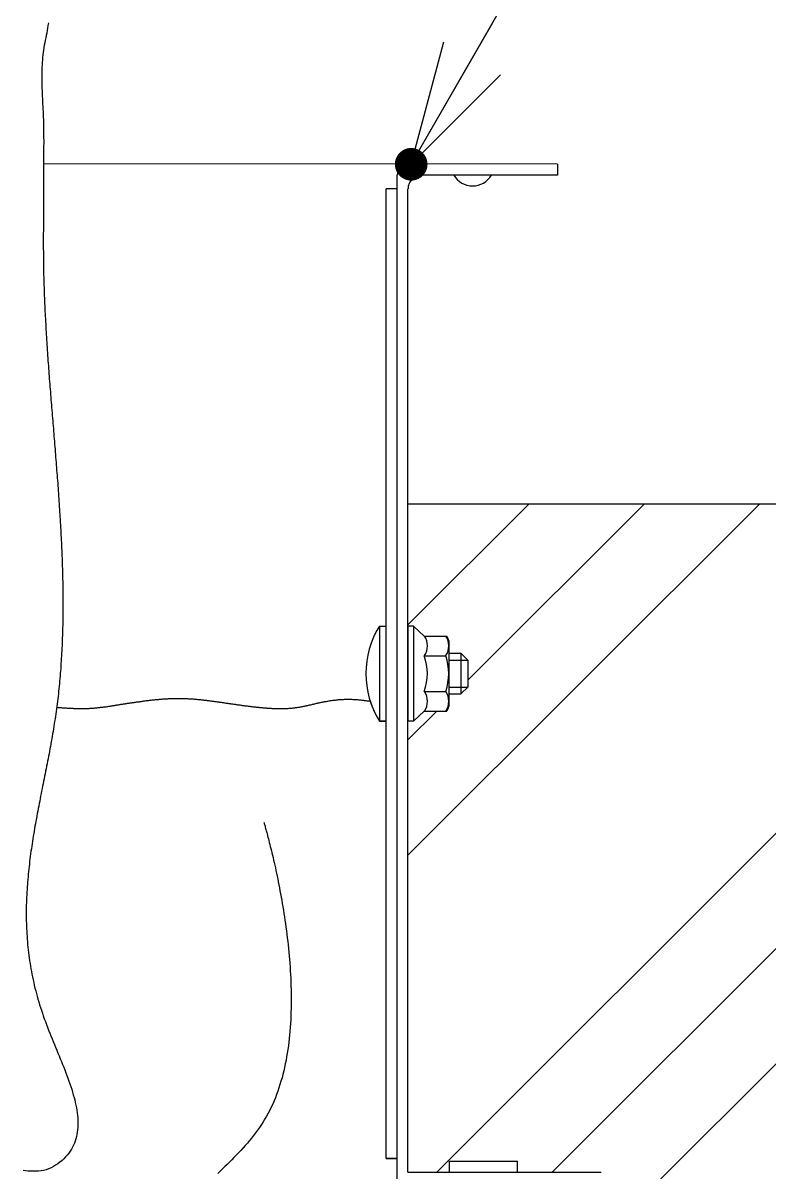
# Model space of a CAD drawing. Extents: x 443 to 1217, y -1921 to -677.
# Drawn here: x 485.5 to 497.38, y -891.14 to -872.83 of the extents above; entities that cross this region are included whole.
import ezdxf

# ---------------------------------------------------------------- set-up
doc = ezdxf.new("R2010")
doc.units = 0
doc.header["$MEASUREMENT"] = 0
doc.layers.get('0').update_dxf_attribs({"linetype": 'CONTINUOUS'})
for name, color, linetype in [('1', 7, 'CONTINUOUS'), ('2', 2, 'CONTINUOUS'), ('3', 8, 'CONTINUOUS'), ('6', 7, 'CONTINUOUS')]:
    doc.layers.add(name, color=color, linetype=linetype)

msp = doc.modelspace()

# ---------------------------------------------------------------- linework, layer by layer
at = {"color": 7, "linetype": 'Continuous'}
msp.add_line((491.683, -875.08), (499.533, -861.432), dxfattribs=at)
at = {"color": 0}
for q in [(492.978, -872.829), (492.202, -873.131), (493.107, -873.652)]:
    msp.add_line((491.683, -875.08), q, dxfattribs=at)
at = {"color": 0, "const_width": 0.26}
msp.add_lwpolyline([(491.553, -875.08, 1), (491.813, -875.08, 1), (491.553, -875.08)], format="xyb", dxfattribs=at)
at = {"layer": '1', "color": 7}
for p, q in [((487.187, -883.672), (487.174, -883.674)), ((487.2, -883.67), (487.187, -883.672)), ((487.213, -883.668), (487.2, -883.67)), ((487.227, -883.665), (487.213, -883.668)), ((487.24, -883.663), (487.227, -883.665)), ((487.253, -883.662), (487.24, -883.663)), ((487.266, -883.66), (487.253, -883.662)), ((487.279, -883.658), (487.266, -883.66)), ((487.292, -883.656), (487.279, -883.658)), ((487.305, -883.654), (487.292, -883.656)), ((487.318, -883.652), (487.305, -883.654)), ((487.331, -883.65), (487.318, -883.652)), ((487.344, -883.649), (487.331, -883.65)), ((487.357, -883.647), (487.344, -883.649)), ((487.37, -883.645), (487.357, -883.647)), ((487.383, -883.644), (487.37, -883.645)), ((487.396, -883.641), (487.383, -883.644)), ((487.409, -883.639), (487.396, -883.641)), ((487.422, -883.638), (487.409, -883.639)), ((487.435, -883.636), (487.422, -883.638)), ((487.448, -883.635), (487.435, -883.636)), ((487.461, -883.633), (487.448, -883.635)), ((487.474, -883.632), (487.461, -883.633)), ((487.487, -883.629), (487.474, -883.632)), ((487.5, -883.628), (487.487, -883.629)), ((487.513, -883.627), (487.5, -883.628)), ((487.527, -883.625), (487.513, -883.627)), ((487.54, -883.624), (487.527, -883.625)), ((487.553, -883.622), (487.54, -883.624)), ((487.566, -883.621), (487.553, -883.622)), ((487.579, -883.62), (487.566, -883.621)), ((487.592, -883.618), (487.579, -883.62)), ((487.605, -883.616), (487.592, -883.618)), ((487.618, -883.615), (487.605, -883.616)), ((487.631, -883.614), (487.618, -883.615)), ((487.644, -883.613), (487.631, -883.614)), ((487.657, -883.612), (487.644, -883.613)), ((487.67, -883.611), (487.657, -883.612)), ((487.683, -883.61), (487.67, -883.611)), ((487.696, -883.609), (487.683, -883.61)), ((487.709, -883.608), (487.696, -883.609)), ((487.722, -883.606), (487.709, -883.608)), ((487.735, -883.605), (487.722, -883.606)), ((487.749, -883.605), (487.735, -883.605)), ((487.762, -883.604), (487.749, -883.605)), ((487.775, -883.603), (487.762, -883.604)), ((487.788, -883.602), (487.775, -883.603)), ((487.801, -883.602), (487.788, -883.602)), ((487.814, -883.601), (487.801, -883.602)), ((487.827, -883.601), (487.814, -883.601)), ((487.84, -883.6), (487.827, -883.601)), ((487.853, -883.6), (487.84, -883.6)), ((487.866, -883.599), (487.853, -883.6)), ((487.879, -883.599), (487.866, -883.599)), ((487.892, -883.598), (487.879, -883.599)), ((487.905, -883.598), (487.892, -883.598)), ((487.918, -883.598), (487.905, -883.598)), ((487.931, -883.598), (487.918, -883.598)), ((487.944, -883.598), (487.931, -883.598)), ((487.958, -883.598), (487.944, -883.598)), ((487.971, -883.598), (487.958, -883.598)), ((487.984, -883.598), (487.971, -883.598)), ((487.997, -883.598), (487.984, -883.598)), ((488.01, -883.598), (487.997, -883.598)), ((488.023, -883.598), (488.01, -883.598)), ((488.036, -883.598), (488.023, -883.598)), ((488.049, -883.598), (488.036, -883.598)), ((488.062, -883.599), (488.049, -883.598)), ((488.075, -883.599), (488.062, -883.599)), ((488.088, -883.6), (488.075, -883.599)), ((488.101, -883.6), (488.088, -883.6)), ((488.114, -883.601), (488.101, -883.6)), ((488.127, -883.601), (488.114, -883.601)), ((488.141, -883.602), (488.127, -883.601)), ((488.154, -883.602), (488.141, -883.602)), ((488.167, -883.603), (488.154, -883.602)), ((488.18, -883.604), (488.167, -883.603)), ((488.193, -883.605), (488.18, -883.604)), ((488.206, -883.606), (488.193, -883.605)), ((488.219, -883.606), (488.206, -883.606)), ((488.232, -883.608), (488.219, -883.606)), ((488.245, -883.609), (488.232, -883.608)), ((488.258, -883.61), (488.245, -883.609)), ((488.271, -883.611), (488.258, -883.61)), ((488.284, -883.613), (488.271, -883.611)), ((488.297, -883.614), (488.284, -883.613)), ((488.31, -883.615), (488.297, -883.614)), ((488.323, -883.616), (488.31, -883.615)), ((488.336, -883.617), (488.323, -883.616)), ((488.35, -883.618), (488.336, -883.617)), ((488.363, -883.621), (488.35, -883.618)), ((488.376, -883.622), (488.363, -883.621)), ((488.389, -883.623), (488.376, -883.622)), ((488.402, -883.625), (488.389, -883.623)), ((488.415, -883.626), (488.402, -883.625)), ((488.428, -883.627), (488.415, -883.626)), ((488.441, -883.629), (488.428, -883.627)), ((488.454, -883.63), (488.441, -883.629)), ((488.467, -883.633), (488.454, -883.63)), ((488.48, -883.634), (488.467, -883.633)), ((488.493, -883.636), (488.48, -883.634)), ((488.506, -883.637), (488.493, -883.636)), ((488.519, -883.639), (488.506, -883.637)), ((488.532, -883.641), (488.519, -883.639)), ((488.545, -883.642), (488.532, -883.641)), ((488.558, -883.645), (488.545, -883.642)), ((488.571, -883.646), (488.558, -883.645)), ((488.584, -883.648), (488.571, -883.646)), ((488.598, -883.65), (488.584, -883.648)), ((488.61, -883.651), (488.598, -883.65)), ((488.624, -883.653), (488.61, -883.651)), ((488.637, -883.656), (488.624, -883.653)), ((488.65, -883.657), (488.637, -883.656)), ((488.663, -883.659), (488.65, -883.657)), ((488.676, -883.661), (488.663, -883.659)), ((488.689, -883.663), (488.676, -883.661)), ((488.702, -883.664), (488.689, -883.663)), ((488.715, -883.666), (488.702, -883.664)), ((488.728, -883.669), (488.715, -883.666)), ((488.741, -883.671), (488.728, -883.669)), ((488.754, -883.672), (488.741, -883.671)), ((488.767, -883.674), (488.754, -883.672)), ((490.184, -883.673), (490.172, -883.675)), ((490.197, -883.67), (490.184, -883.673)), ((490.21, -883.668), (490.197, -883.67)), ((490.223, -883.664), (490.21, -883.668)), ((490.236, -883.661), (490.223, -883.664)), ((490.249, -883.659), (490.236, -883.661)), ((490.262, -883.656), (490.249, -883.659)), ((490.275, -883.653), (490.262, -883.656)), ((490.287, -883.651), (490.275, -883.653)), ((490.3, -883.648), (490.287, -883.651)), ((490.313, -883.646), (490.3, -883.648)), ((490.326, -883.644), (490.313, -883.646)), ((490.339, -883.641), (490.326, -883.644)), ((490.352, -883.639), (490.339, -883.641)), ((490.365, -883.637), (490.352, -883.639)), ((490.378, -883.635), (490.365, -883.637)), ((490.391, -883.633), (490.378, -883.635)), ((490.404, -883.63), (490.391, -883.633)), ((490.417, -883.629), (490.404, -883.63)), ((490.43, -883.627), (490.417, -883.629)), ((490.444, -883.625), (490.43, -883.627)), ((490.457, -883.624), (490.444, -883.625)), ((490.47, -883.623), (490.457, -883.624)), ((490.483, -883.621), (490.47, -883.623)), ((490.496, -883.62), (490.483, -883.621)), ((490.509, -883.618), (490.496, -883.62)), ((490.522, -883.617), (490.509, -883.618)), ((490.535, -883.616), (490.522, -883.617)), ((490.548, -883.615), (490.535, -883.616)), ((490.561, -883.614), (490.548, -883.615)), ((490.574, -883.613), (490.561, -883.614)), ((490.588, -883.612), (490.574, -883.613)), ((490.601, -883.612), (490.588, -883.612)), ((490.614, -883.611), (490.601, -883.612)), ((490.627, -883.611), (490.614, -883.611)), ((490.64, -883.61), (490.627, -883.611)), ((490.653, -883.61), (490.64, -883.61)), ((490.666, -883.61), (490.653, -883.61)), ((490.679, -883.61), (490.666, -883.61)), ((490.692, -883.61), (490.679, -883.61)), ((490.706, -883.61), (490.692, -883.61)), ((490.719, -883.61), (490.706, -883.61)), ((490.732, -883.611), (490.719, -883.61)), ((490.745, -883.611), (490.732, -883.611)), ((490.758, -883.612), (490.745, -883.611)), ((490.771, -883.612), (490.758, -883.612)), ((490.784, -883.613), (490.771, -883.612)), ((490.797, -883.614), (490.784, -883.613)), ((490.81, -883.615), (490.797, -883.614)), ((490.823, -883.616), (490.81, -883.615)), ((490.836, -883.617), (490.823, -883.616)), ((490.849, -883.618), (490.836, -883.617)), ((490.862, -883.62), (490.849, -883.618)), ((490.875, -883.621), (490.862, -883.62)), ((490.889, -883.622), (490.875, -883.621)), ((490.902, -883.624), (490.889, -883.622)), ((490.915, -883.625), (490.902, -883.624)), ((490.928, -883.627), (490.915, -883.625)), ((490.941, -883.628), (490.928, -883.627)), ((490.954, -883.629), (490.941, -883.628)), ((490.967, -883.632), (490.954, -883.629)), ((490.98, -883.634), (490.967, -883.632)), ((490.993, -883.635), (490.98, -883.634)), ((491.006, -883.637), (490.993, -883.635)), ((491.019, -883.638), (491.006, -883.637)), ((491.032, -883.64), (491.019, -883.638)), ((486.051, -883.739), (486.038, -883.738)), ((486.064, -883.741), (486.051, -883.739)), ((486.077, -883.742), (486.064, -883.741)), ((486.09, -883.742), (486.077, -883.742)), ((486.104, -883.743), (486.09, -883.742)), ((486.117, -883.744), (486.104, -883.743)), ((486.13, -883.745), (486.117, -883.744)), ((486.143, -883.746), (486.13, -883.745)), ((486.156, -883.747), (486.143, -883.746)), ((486.169, -883.747), (486.156, -883.747)), ((486.182, -883.748), (486.169, -883.747)), ((486.196, -883.749), (486.182, -883.748)), ((486.209, -883.75), (486.196, -883.749)), ((486.222, -883.75), (486.209, -883.75)), ((486.235, -883.751), (486.222, -883.75)), ((486.248, -883.753), (486.235, -883.751)), ((486.261, -883.753), (486.248, -883.753)), ((486.274, -883.754), (486.261, -883.753)), ((486.287, -883.755), (486.274, -883.754)), ((486.301, -883.755), (486.287, -883.755)), ((486.314, -883.756), (486.301, -883.755)), ((486.327, -883.756), (486.314, -883.756)), ((486.34, -883.756), (486.327, -883.756)), ((486.353, -883.757), (486.34, -883.756)), ((486.366, -883.757), (486.353, -883.757)), ((486.379, -883.757), (486.366, -883.757)), ((486.392, -883.758), (486.379, -883.757)), ((486.405, -883.758), (486.392, -883.758)), ((486.419, -883.758), (486.405, -883.758)), ((486.432, -883.758), (486.419, -883.758)), ((486.445, -883.758), (486.432, -883.758)), ((486.458, -883.758), (486.445, -883.758)), ((486.471, -883.758), (486.458, -883.758)), ((486.484, -883.758), (486.471, -883.758)), ((486.497, -883.757), (486.484, -883.758)), ((486.51, -883.757), (486.497, -883.757)), ((486.523, -883.757), (486.51, -883.757)), ((486.536, -883.756), (486.523, -883.757)), ((486.549, -883.756), (486.536, -883.756)), ((486.562, -883.755), (486.549, -883.756)), ((486.575, -883.755), (486.562, -883.755)), ((486.589, -883.754), (486.575, -883.755)), ((486.601, -883.753), (486.589, -883.754)), ((486.615, -883.751), (486.601, -883.753)), ((486.628, -883.75), (486.615, -883.751)), ((486.641, -883.749), (486.628, -883.75)), ((486.654, -883.748), (486.641, -883.749)), ((486.667, -883.747), (486.654, -883.748)), ((486.68, -883.746), (486.667, -883.747)), ((486.693, -883.744), (486.68, -883.746)), ((486.706, -883.743), (486.693, -883.744)), ((486.719, -883.742), (486.706, -883.743)), ((486.732, -883.739), (486.719, -883.742)), ((486.745, -883.738), (486.732, -883.739)), ((486.758, -883.737), (486.745, -883.738)), ((486.771, -883.735), (486.758, -883.737)), ((486.784, -883.733), (486.771, -883.735)), ((486.797, -883.732), (486.784, -883.733)), ((486.81, -883.73), (486.797, -883.732)), ((486.823, -883.729), (486.81, -883.73)), ((486.836, -883.726), (486.823, -883.729)), ((486.849, -883.724), (486.836, -883.726)), ((486.862, -883.722), (486.849, -883.724)), ((486.875, -883.721), (486.862, -883.722)), ((486.888, -883.719), (486.875, -883.721)), ((486.901, -883.717), (486.888, -883.719)), ((486.914, -883.714), (486.901, -883.717)), ((486.927, -883.712), (486.914, -883.714)), ((486.94, -883.71), (486.927, -883.712)), ((486.953, -883.709), (486.94, -883.71)), ((486.966, -883.707), (486.953, -883.709)), ((486.979, -883.705), (486.966, -883.707)), ((486.992, -883.702), (486.979, -883.705)), ((487.005, -883.7), (486.992, -883.702)), ((487.018, -883.698), (487.005, -883.7)), ((487.031, -883.696), (487.018, -883.698)), ((487.044, -883.694), (487.031, -883.696)), ((487.057, -883.691), (487.044, -883.694)), ((487.07, -883.69), (487.057, -883.691)), ((487.083, -883.688), (487.07, -883.69)), ((487.096, -883.686), (487.083, -883.688)), ((487.109, -883.684), (487.096, -883.686)), ((487.122, -883.682), (487.109, -883.684)), ((487.135, -883.68), (487.122, -883.682)), ((487.148, -883.677), (487.135, -883.68)), ((487.161, -883.675), (487.148, -883.677)), ((487.174, -883.674), (487.161, -883.675)), ((488.78, -883.676), (488.767, -883.674)), ((488.793, -883.678), (488.78, -883.676)), ((488.806, -883.68), (488.793, -883.678)), ((488.819, -883.682), (488.806, -883.68)), ((488.832, -883.684), (488.819, -883.682)), ((488.845, -883.686), (488.832, -883.684)), ((488.858, -883.687), (488.845, -883.686)), ((488.871, -883.689), (488.858, -883.687)), ((488.884, -883.691), (488.871, -883.689)), ((488.897, -883.693), (488.884, -883.691)), ((488.91, -883.695), (488.897, -883.693)), ((488.923, -883.697), (488.91, -883.695)), ((488.936, -883.698), (488.923, -883.697)), ((488.949, -883.7), (488.936, -883.698)), ((488.962, -883.702), (488.949, -883.7)), ((488.974, -883.703), (488.962, -883.702)), ((488.987, -883.706), (488.974, -883.703)), ((489.001, -883.708), (488.987, -883.706)), ((489.013, -883.709), (489.001, -883.708)), ((489.026, -883.711), (489.013, -883.709)), ((489.039, -883.713), (489.026, -883.711)), ((489.052, -883.714), (489.039, -883.713)), ((489.065, -883.717), (489.052, -883.714)), ((489.078, -883.718), (489.065, -883.717)), ((489.091, -883.72), (489.078, -883.718)), ((489.104, -883.721), (489.091, -883.72)), ((489.117, -883.723), (489.104, -883.721)), ((489.13, -883.724), (489.117, -883.723)), ((489.144, -883.726), (489.13, -883.724)), ((489.156, -883.727), (489.144, -883.726)), ((489.17, -883.729), (489.156, -883.727)), ((489.183, -883.731), (489.17, -883.729)), ((489.196, -883.732), (489.183, -883.731)), ((489.209, -883.733), (489.196, -883.732)), ((489.222, -883.735), (489.209, -883.733)), ((489.235, -883.736), (489.222, -883.735)), ((489.248, -883.737), (489.235, -883.736)), ((489.261, -883.738), (489.248, -883.737)), ((489.274, -883.741), (489.261, -883.738)), ((489.287, -883.742), (489.274, -883.741)), ((489.3, -883.743), (489.287, -883.742)), ((489.313, -883.744), (489.3, -883.743)), ((489.326, -883.745), (489.313, -883.744)), ((489.339, -883.746), (489.326, -883.745)), ((489.352, -883.747), (489.339, -883.746)), ((489.366, -883.748), (489.352, -883.747)), ((489.379, -883.749), (489.366, -883.748)), ((489.392, -883.75), (489.379, -883.749)), ((489.405, -883.751), (489.392, -883.75)), ((489.418, -883.753), (489.405, -883.751)), ((489.431, -883.753), (489.418, -883.753)), ((489.445, -883.754), (489.431, -883.753)), ((489.458, -883.755), (489.445, -883.754)), ((489.471, -883.756), (489.458, -883.755)), ((489.484, -883.756), (489.471, -883.756)), ((489.497, -883.757), (489.484, -883.756)), ((489.51, -883.757), (489.497, -883.757)), ((489.524, -883.758), (489.51, -883.757)), ((489.537, -883.758), (489.524, -883.758)), ((489.55, -883.758), (489.537, -883.758)), ((489.563, -883.758), (489.55, -883.758)), ((489.576, -883.759), (489.563, -883.758)), ((489.589, -883.759), (489.576, -883.759)), ((489.603, -883.759), (489.589, -883.759)), ((489.616, -883.759), (489.603, -883.759)), ((489.629, -883.759), (489.616, -883.759)), ((489.642, -883.758), (489.629, -883.759)), ((489.655, -883.758), (489.642, -883.758)), ((489.668, -883.758), (489.655, -883.758)), ((489.681, -883.757), (489.668, -883.758)), ((489.694, -883.757), (489.681, -883.757)), ((489.707, -883.756), (489.694, -883.757)), ((489.721, -883.756), (489.707, -883.756)), ((489.734, -883.755), (489.721, -883.756)), ((489.747, -883.754), (489.734, -883.755)), ((489.76, -883.753), (489.747, -883.754)), ((489.773, -883.751), (489.76, -883.753)), ((489.786, -883.75), (489.773, -883.751)), ((489.799, -883.749), (489.786, -883.75)), ((489.812, -883.747), (489.799, -883.749)), ((489.825, -883.746), (489.812, -883.747)), ((489.838, -883.744), (489.825, -883.746)), ((489.851, -883.743), (489.838, -883.744)), ((489.864, -883.741), (489.851, -883.743)), ((489.877, -883.738), (489.864, -883.741)), ((489.889, -883.736), (489.877, -883.738)), ((489.902, -883.734), (489.889, -883.736)), ((489.915, -883.732), (489.902, -883.734)), ((489.928, -883.73), (489.915, -883.732)), ((489.941, -883.727), (489.928, -883.73)), ((489.954, -883.724), (489.941, -883.727)), ((489.967, -883.722), (489.954, -883.724)), ((489.979, -883.72), (489.967, -883.722)), ((489.992, -883.717), (489.979, -883.72)), ((490.005, -883.714), (489.992, -883.717)), ((490.018, -883.711), (490.005, -883.714)), ((490.031, -883.708), (490.018, -883.711)), ((490.043, -883.706), (490.031, -883.708)), ((490.056, -883.702), (490.043, -883.706)), ((490.069, -883.699), (490.056, -883.702)), ((490.082, -883.697), (490.069, -883.699)), ((490.095, -883.694), (490.082, -883.697)), ((490.107, -883.69), (490.095, -883.694)), ((490.12, -883.687), (490.107, -883.69)), ((490.133, -883.685), (490.12, -883.687)), ((490.146, -883.682), (490.133, -883.685)), ((490.159, -883.678), (490.146, -883.682)), ((490.172, -883.675), (490.159, -883.678))]:
    msp.add_line(p, q, dxfattribs=at)
at = {"layer": '1', "color": 3}
for p, q in [((491.031, -883.637), (491.031, -883.637)), ((491.031, -883.637), (491.031, -883.638)), ((491.031, -883.638), (491.031, -883.638)), ((491.031, -883.638), (491.031, -883.638)), ((491.031, -883.638), (491.032, -883.639)), ((491.032, -883.639), (491.032, -883.639)), ((491.032, -883.639), (491.032, -883.64)), ((491.032, -883.64), (491.032, -883.64)), ((491.032, -883.64), (491.032, -883.641)), ((491.032, -883.641), (491.033, -883.642)), ((491.033, -883.642), (491.033, -883.642)), ((491.033, -883.642), (491.033, -883.644)), ((491.033, -883.644), (491.033, -883.645)), ((491.033, -883.645), (491.034, -883.646)), ((491.034, -883.646), (491.034, -883.647)), ((491.034, -883.647), (491.035, -883.648)), ((491.035, -883.648), (491.035, -883.649)), ((491.035, -883.649), (491.035, -883.65)), ((491.035, -883.65), (491.036, -883.651)), ((491.036, -883.651), (491.036, -883.652)), ((491.036, -883.652), (491.037, -883.653)), ((491.037, -883.653), (491.037, -883.654)), ((491.037, -883.654), (491.037, -883.657)), ((491.037, -883.657), (491.038, -883.658)), ((491.038, -883.658), (491.038, -883.659)), ((491.038, -883.659), (491.039, -883.66)), ((491.039, -883.66), (491.039, -883.662)), ((491.039, -883.662), (491.04, -883.663)), ((491.04, -883.663), (491.04, -883.664)), ((491.04, -883.664), (491.041, -883.665)), ((491.041, -883.665), (491.041, -883.668)), ((491.041, -883.668), (491.042, -883.669)), ((491.042, -883.669), (491.042, -883.671)), ((491.042, -883.671), (491.043, -883.672)), ((491.043, -883.672), (491.043, -883.673)), ((491.043, -883.673), (491.044, -883.675)), ((491.044, -883.675), (491.044, -883.676)), ((491.044, -883.676), (491.045, -883.677)), ((491.045, -883.677), (491.045, -883.68)), ((491.045, -883.68), (491.046, -883.681)), ((491.046, -883.681), (491.046, -883.683)), ((491.046, -883.683), (491.047, -883.684)), ((491.047, -883.684), (491.048, -883.685)), ((491.048, -883.685), (491.048, -883.687)), ((491.048, -883.687), (491.049, -883.688)), ((491.049, -883.688), (491.049, -883.689)), ((491.049, -883.689), (491.05, -883.691)), ((491.05, -883.691), (491.05, -883.693)), ((491.05, -883.693), (491.051, -883.694)), ((491.051, -883.694), (491.051, -883.696)), ((491.051, -883.696), (491.052, -883.697)), ((491.052, -883.697), (491.052, -883.698)), ((491.052, -883.698), (491.053, -883.699)), ((491.053, -883.699), (491.053, -883.701)), ((491.053, -883.701), (491.054, -883.702)), ((491.054, -883.702), (491.054, -883.703)), ((491.054, -883.703), (491.055, -883.705)), ((491.055, -883.705), (491.055, -883.706)), ((491.055, -883.706), (491.056, -883.708)), ((491.056, -883.708), (491.056, -883.709)), ((491.056, -883.709), (491.056, -883.71)), ((491.056, -883.71), (491.057, -883.711)), ((491.057, -883.711), (491.057, -883.712)), ((491.057, -883.712), (491.058, -883.713)), ((491.058, -883.713), (491.058, -883.714)), ((491.058, -883.714), (491.059, -883.715)), ((491.059, -883.715), (491.059, -883.718)), ((491.059, -883.718), (491.06, -883.719)), ((491.06, -883.719), (491.06, -883.72)), ((491.06, -883.72), (491.061, -883.721)), ((491.061, -883.721), (491.061, -883.722)), ((491.061, -883.722), (491.061, -883.723)), ((491.061, -883.723), (491.062, -883.724)), ((491.062, -883.724), (491.062, -883.725)), ((491.062, -883.725), (491.063, -883.726)), ((491.063, -883.726), (491.063, -883.727)), ((491.063, -883.727), (491.064, -883.729)), ((491.064, -883.729), (491.064, -883.73)), ((491.064, -883.73), (491.065, -883.731)), ((491.065, -883.731), (491.065, -883.732)), ((491.065, -883.732), (491.065, -883.733)), ((491.065, -883.733), (491.066, -883.734)), ((491.066, -883.734), (491.066, -883.735)), ((491.066, -883.735), (491.067, -883.736)), ((491.067, -883.736), (491.067, -883.737)), ((491.067, -883.737), (491.068, -883.738)), ((491.068, -883.738), (491.068, -883.739)), ((491.068, -883.739), (491.068, -883.741)), ((491.068, -883.741), (491.069, -883.742)), ((491.069, -883.742), (491.069, -883.743)), ((491.069, -883.743), (491.07, -883.743)), ((491.07, -883.743), (491.07, -883.744)), ((491.07, -883.744), (491.071, -883.745)), ((491.071, -883.745), (491.071, -883.746)), ((491.071, -883.746), (491.072, -883.747)), ((491.072, -883.747), (491.072, -883.748)), ((491.072, -883.748), (491.072, -883.749)), ((491.072, -883.749), (491.073, -883.75)), ((491.073, -883.75), (491.073, -883.751)), ((491.073, -883.751), (491.074, -883.753)), ((491.074, -883.753), (491.074, -883.754)), ((491.074, -883.754), (491.074, -883.755)), ((491.074, -883.755), (491.075, -883.756)), ((491.075, -883.756), (491.075, -883.757)), ((491.075, -883.757), (491.076, -883.757)), ((491.076, -883.757), (491.076, -883.758)), ((491.076, -883.758), (491.077, -883.759)), ((491.077, -883.759), (491.077, -883.76)), ((491.077, -883.76), (491.078, -883.761)), ((491.078, -883.761), (491.078, -883.762)), ((491.078, -883.762), (491.078, -883.763)), ((491.078, -883.763), (491.079, -883.765)), ((491.079, -883.765), (491.079, -883.766)), ((491.079, -883.766), (491.08, -883.767)), ((491.08, -883.767), (491.08, -883.768)), ((491.08, -883.768), (491.081, -883.769)), ((491.081, -883.769), (491.081, -883.77)), ((491.081, -883.77), (491.082, -883.771)), ((491.082, -883.771), (491.082, -883.772)), ((491.082, -883.772), (491.083, -883.773)), ((491.083, -883.773), (491.083, -883.774)), ((491.083, -883.774), (491.084, -883.775)), ((491.084, -883.775), (491.084, -883.776)), ((491.084, -883.776), (491.085, -883.778)), ((491.085, -883.778), (491.085, -883.779)), ((491.085, -883.779), (491.086, -883.78)), ((491.086, -883.78), (491.086, -883.781)), ((491.086, -883.781), (491.086, -883.782)), ((491.086, -883.782), (491.087, -883.783)), ((491.087, -883.783), (491.087, -883.784)), ((491.087, -883.784), (491.088, -883.785)), ((491.088, -883.785), (491.088, -883.786)), ((491.088, -883.786), (491.089, -883.787)), ((491.089, -883.787), (491.09, -883.788)), ((491.09, -883.788), (491.09, -883.79)), ((491.09, -883.79), (491.09, -883.791)), ((491.09, -883.791), (491.091, -883.792)), ((491.091, -883.792), (491.091, -883.793)), ((491.091, -883.793), (491.092, -883.794)), ((491.092, -883.794), (491.092, -883.795)), ((491.092, -883.795), (491.093, -883.796)), ((491.093, -883.796), (491.094, -883.797)), ((491.094, -883.797), (491.094, -883.798)), ((491.094, -883.798), (491.095, -883.799)), ((491.095, -883.799), (491.095, -883.8)), ((491.095, -883.8), (491.095, -883.802)), ((491.095, -883.802), (491.096, -883.803)), ((491.096, -883.803), (491.097, -883.804)), ((491.097, -883.804), (491.097, -883.805)), ((491.097, -883.805), (491.098, -883.806)), ((491.098, -883.806), (491.098, -883.807)), ((491.098, -883.807), (491.099, -883.808)), ((491.099, -883.808), (491.099, -883.809)), ((491.099, -883.809), (491.1, -883.81)), ((491.1, -883.81), (491.1, -883.811)), ((491.1, -883.811), (491.101, -883.812)), ((491.101, -883.812), (491.101, -883.814)), ((491.101, -883.814), (491.102, -883.815)), ((491.102, -883.815), (491.102, -883.816)), ((491.102, -883.816), (491.103, -883.817)), ((491.103, -883.817), (491.103, -883.818)), ((491.103, -883.818), (491.104, -883.819)), ((491.104, -883.819), (491.105, -883.82)), ((491.105, -883.82), (491.105, -883.821)), ((491.105, -883.821), (491.106, -883.822)), ((491.106, -883.822), (491.106, -883.823)), ((491.106, -883.823), (491.107, -883.826)), ((491.107, -883.826), (491.107, -883.827)), ((491.107, -883.827), (491.108, -883.828)), ((491.108, -883.828), (491.108, -883.829)), ((491.108, -883.829), (491.109, -883.83)), ((491.109, -883.83), (491.11, -883.831)), ((491.11, -883.831), (491.11, -883.832)), ((491.11, -883.832), (491.111, -883.833)), ((491.111, -883.833), (491.111, -883.834)), ((491.111, -883.834), (491.112, -883.835)), ((491.112, -883.835), (491.112, -883.836)), ((491.112, -883.836), (491.113, -883.838)), ((491.113, -883.838), (491.113, -883.839)), ((491.113, -883.839), (491.114, -883.84)), ((491.114, -883.84), (491.115, -883.841)), ((491.115, -883.841), (491.115, -883.842)), ((491.115, -883.842), (491.116, -883.843)), ((491.116, -883.843), (491.116, -883.844)), ((491.116, -883.844), (491.117, -883.845)), ((491.117, -883.845), (491.118, -883.846)), ((491.118, -883.846), (491.118, -883.847)), ((491.118, -883.847), (491.119, -883.848)), ((491.119, -883.848), (491.119, -883.85)), ((491.119, -883.85), (491.12, -883.851)), ((491.12, -883.851), (491.12, -883.852)), ((491.12, -883.852), (491.121, -883.853)), ((491.121, -883.853), (491.122, -883.855)), ((491.122, -883.855), (491.122, -883.856)), ((491.122, -883.856), (491.123, -883.857)), ((491.123, -883.857), (491.123, -883.858)), ((491.123, -883.858), (491.124, -883.859)), ((491.124, -883.859), (491.124, -883.86)), ((491.124, -883.86), (491.125, -883.862)), ((491.125, -883.862), (491.126, -883.863)), ((491.126, -883.863), (491.126, -883.864)), ((491.126, -883.864), (491.127, -883.865)), ((491.127, -883.865), (491.127, -883.866)), ((491.127, -883.866), (491.128, -883.867)), ((491.128, -883.867), (491.129, -883.868)), ((491.129, -883.868), (491.129, -883.869)), ((491.129, -883.869), (491.13, -883.87)), ((491.13, -883.87), (491.13, -883.871)), ((491.13, -883.871), (491.131, -883.872)), ((491.131, -883.872), (491.131, -883.873)), ((491.131, -883.873), (491.132, -883.875)), ((491.132, -883.875), (491.133, -883.876)), ((491.133, -883.876), (491.133, -883.877)), ((491.133, -883.877), (491.134, -883.878)), ((491.134, -883.878), (491.134, -883.879)), ((491.134, -883.879), (491.135, -883.88)), ((491.135, -883.88), (491.135, -883.881)), ((491.135, -883.881), (491.136, -883.882)), ((491.136, -883.882), (491.137, -883.883)), ((491.137, -883.883), (491.137, -883.884)), ((491.137, -883.884), (491.138, -883.884)), ((491.138, -883.884), (491.138, -883.885)), ((491.138, -883.885), (491.139, -883.887)), ((491.139, -883.887), (491.139, -883.888)), ((491.139, -883.888), (491.14, -883.889)), ((491.14, -883.889), (491.141, -883.89)), ((491.141, -883.89), (491.141, -883.891)), ((491.141, -883.891), (491.142, -883.892)), ((491.142, -883.892), (491.142, -883.893)), ((491.142, -883.893), (491.143, -883.894)), ((491.143, -883.894), (491.143, -883.895)), ((491.143, -883.895), (491.144, -883.896)), ((491.144, -883.896), (491.145, -883.897)), ((491.145, -883.897), (491.145, -883.899)), ((491.145, -883.899), (491.146, -883.899)), ((491.146, -883.899), (491.146, -883.9)), ((491.146, -883.9), (491.147, -883.901)), ((491.147, -883.901), (491.147, -883.902)), ((491.147, -883.902), (491.148, -883.903)), ((491.148, -883.903), (491.148, -883.904)), ((491.148, -883.904), (491.149, -883.905)), ((491.149, -883.905), (491.149, -883.906)), ((491.149, -883.906), (491.15, -883.907)), ((491.15, -883.907), (491.151, -883.908)), ((491.151, -883.908), (491.151, -883.908)), ((491.151, -883.908), (491.152, -883.909)), ((491.152, -883.909), (491.152, -883.911)), ((491.152, -883.911), (491.153, -883.912)), ((491.153, -883.912), (491.153, -883.913)), ((491.153, -883.913), (491.154, -883.914)), ((491.154, -883.914), (491.155, -883.915)), ((491.155, -883.915), (491.155, -883.916)), ((491.155, -883.916), (491.156, -883.917)), ((491.156, -883.917), (491.157, -883.918)), ((491.157, -883.918), (491.157, -883.919)), ((491.157, -883.919), (491.158, -883.92)), ((491.158, -883.92), (491.159, -883.921)), ((491.159, -883.921), (491.159, -883.923)), ((491.159, -883.923), (491.16, -883.924)), ((491.16, -883.924), (491.161, -883.926)), ((491.161, -883.926), (491.162, -883.927)), ((491.162, -883.927), (491.162, -883.928)), ((491.162, -883.928), (491.163, -883.929)), ((491.163, -883.929), (491.164, -883.93)), ((491.164, -883.93), (491.165, -883.932)), ((491.165, -883.932), (491.166, -883.933)), ((491.166, -883.933), (491.166, -883.935)), ((491.166, -883.935), (491.167, -883.936)), ((491.167, -883.936), (491.168, -883.938)), ((491.168, -883.938), (491.169, -883.939)), ((491.169, -883.939), (491.17, -883.94)), ((491.17, -883.94), (491.17, -883.941)), ((491.17, -883.941), (491.171, -883.942)), ((491.171, -883.942), (491.172, -883.943)), ((491.172, -883.943), (491.173, -883.945)), ((491.173, -883.945), (491.173, -883.947)), ((491.173, -883.947), (491.174, -883.948)), ((491.174, -883.948), (491.175, -883.948)), ((491.175, -883.948), (491.175, -883.949)), ((491.175, -883.949), (491.176, -883.95)), ((491.176, -883.95), (491.176, -883.951)), ((491.176, -883.951), (491.177, -883.951)), ((491.177, -883.951), (491.177, -883.952)), ((491.177, -883.952), (491.177, -883.953)), ((491.177, -883.953), (491.177, -883.953)), ((491.177, -883.953), (491.178, -883.953)), ((491.178, -883.953), (491.178, -883.953))]:
    msp.add_line(p, q, dxfattribs=at)
at = {"layer": '1', "color": 7, "linetype": 'Continuous'}
msp.add_line((491.632, -884.254), (492.093, -883.794), dxfattribs=at)
at = {"layer": '1', "color": 3, "linetype": 'Continuous'}
for p, q in [((491.286, -890.923), (491.286, -883.954)), ((491.459, -890.923), (491.286, -890.923))]:
    msp.add_line(p, q, dxfattribs=at)
at = {"layer": '1', "color": 4}
for p, q in [((489.339, -885.567), (489.341, -885.577)), ((489.341, -885.577), (489.344, -885.587)), ((489.344, -885.587), (489.348, -885.6)), ((489.348, -885.6), (489.351, -885.613)), ((489.351, -885.613), (489.356, -885.628)), ((489.356, -885.628), (489.36, -885.644)), ((489.36, -885.644), (489.365, -885.663)), ((489.365, -885.663), (489.37, -885.683)), ((489.37, -885.683), (489.376, -885.703)), ((489.376, -885.703), (489.382, -885.726)), ((489.382, -885.726), (489.389, -885.75)), ((489.389, -885.75), (489.395, -885.774)), ((489.395, -885.774), (489.402, -885.801)), ((489.402, -885.801), (489.409, -885.829)), ((489.409, -885.829), (489.417, -885.857)), ((489.417, -885.857), (489.424, -885.887)), ((489.424, -885.887), (489.432, -885.918)), ((489.432, -885.918), (489.44, -885.951)), ((489.44, -885.951), (489.448, -885.984)), ((489.448, -885.984), (489.457, -886.019)), ((489.457, -886.019), (489.465, -886.055)), ((489.465, -886.055), (489.474, -886.092)), ((489.474, -886.092), (489.483, -886.129)), ((489.483, -886.129), (489.492, -886.169)), ((489.492, -886.169), (489.501, -886.209)), ((489.501, -886.209), (489.51, -886.249)), ((489.51, -886.249), (489.52, -886.292)), ((489.52, -886.292), (489.529, -886.334)), ((489.529, -886.334), (489.538, -886.378)), ((489.538, -886.378), (489.548, -886.423)), ((489.548, -886.423), (489.557, -886.468)), ((489.557, -886.468), (489.566, -886.514)), ((489.566, -886.514), (489.576, -886.562)), ((489.576, -886.562), (489.585, -886.61)), ((489.585, -886.61), (489.594, -886.658)), ((489.594, -886.658), (489.604, -886.708)), ((489.604, -886.708), (489.613, -886.758)), ((489.613, -886.758), (489.622, -886.808)), ((489.622, -886.808), (489.631, -886.86)), ((489.631, -886.86), (489.639, -886.912)), ((489.639, -886.912), (489.648, -886.965)), ((489.648, -886.965), (489.656, -887.019)), ((489.656, -887.019), (489.665, -887.072)), ((489.665, -887.072), (489.673, -887.127)), ((489.673, -887.127), (489.681, -887.181)), ((489.681, -887.181), (489.688, -887.237)), ((489.688, -887.237), (489.696, -887.293)), ((489.696, -887.293), (489.703, -887.349)), ((489.703, -887.349), (489.71, -887.407)), ((489.71, -887.407), (489.717, -887.463)), ((489.717, -887.463), (489.723, -887.521)), ((489.723, -887.521), (489.729, -887.579)), ((489.729, -887.579), (489.735, -887.637)), ((489.735, -887.637), (489.74, -887.696)), ((489.74, -887.696), (489.745, -887.754)), ((489.745, -887.754), (489.75, -887.813)), ((489.75, -887.813), (489.754, -887.873)), ((489.754, -887.873), (489.758, -887.932)), ((489.758, -887.932), (489.761, -887.992)), ((489.761, -887.992), (489.764, -888.052)), ((489.764, -888.052), (489.767, -888.112)), ((489.767, -888.112), (489.769, -888.172)), ((489.769, -888.172), (489.77, -888.232)), ((489.77, -888.232), (489.771, -888.293)), ((489.771, -888.293), (489.772, -888.353)), ((489.772, -888.353), (489.772, -888.413)), ((489.772, -888.413), (489.772, -888.474)), ((489.769, -888.594), (489.767, -888.653)), ((489.771, -888.534), (489.769, -888.594)), ((489.772, -888.474), (489.771, -888.534)), ((489.761, -888.773), (489.757, -888.833)), ((489.764, -888.713), (489.761, -888.773)), ((489.767, -888.653), (489.764, -888.713)), ((489.747, -888.952), (489.741, -889.011)), ((489.752, -888.892), (489.747, -888.952)), ((489.757, -888.833), (489.752, -888.892)), ((489.727, -889.128), (489.719, -889.186)), ((489.734, -889.07), (489.727, -889.128)), ((489.741, -889.011), (489.734, -889.07)), ((489.7, -889.302), (489.69, -889.359)), ((489.71, -889.244), (489.7, -889.302)), ((489.719, -889.186), (489.71, -889.244)), ((489.654, -889.528), (489.64, -889.583)), ((489.667, -889.472), (489.654, -889.528)), ((489.679, -889.415), (489.667, -889.472)), ((489.69, -889.359), (489.679, -889.415)), ((489.61, -889.692), (489.594, -889.745)), ((489.626, -889.638), (489.61, -889.692)), ((489.64, -889.583), (489.626, -889.638)), ((489.559, -889.851), (489.54, -889.903)), ((489.577, -889.799), (489.559, -889.851)), ((489.594, -889.745), (489.577, -889.799)), ((489.478, -890.056), (489.455, -890.105)), ((489.5, -890.006), (489.478, -890.056)), ((489.52, -889.955), (489.5, -890.006)), ((489.54, -889.903), (489.52, -889.955)), ((489.381, -890.248), (489.354, -890.294)), ((489.407, -890.201), (489.381, -890.248)), ((489.431, -890.153), (489.407, -890.201)), ((489.455, -890.105), (489.431, -890.153)), ((489.268, -890.428), (489.237, -890.471)), ((489.298, -890.384), (489.268, -890.428)), ((489.326, -890.339), (489.298, -890.384)), ((489.354, -890.294), (489.326, -890.339)), ((489.141, -890.597), (489.108, -890.637)), ((489.174, -890.555), (489.141, -890.597)), ((489.206, -890.514), (489.174, -890.555)), ((489.237, -890.471), (489.206, -890.514)), ((488.969, -890.794), (488.934, -890.832)), ((489.005, -890.756), (488.969, -890.794)), ((489.04, -890.717), (489.005, -890.756)), ((489.074, -890.677), (489.04, -890.717)), ((489.108, -890.637), (489.074, -890.677)), ((488.788, -890.98), (488.752, -891.017)), ((488.825, -890.944), (488.788, -890.98)), ((488.861, -890.907), (488.825, -890.944)), ((488.898, -890.87), (488.861, -890.907)), ((488.934, -890.832), (488.898, -890.87)), ((488.642, -891.125), (488.605, -891.16)), ((488.678, -891.089), (488.642, -891.125)), ((488.715, -891.053), (488.678, -891.089)), ((488.752, -891.017), (488.715, -891.053))]:
    msp.add_line(p, q, dxfattribs=at)
at = {"layer": '2', "linetype": 'Continuous'}
msp.add_line((491.632, -880.491), (510.57, -880.491), dxfattribs=at)
at = {"layer": '2', "color": 8, "linetype": 'Continuous'}
for p, q in [((491.632, -882.418), (493.559, -880.491)), ((491.632, -886.091), (497.232, -880.491)), ((506.415, -880.491), (491.632, -895.273)), ((502.742, -880.491), (492.093, -891.139)), ((492.585, -883.302), (495.396, -880.491)), ((504.578, -880.491), (493.93, -891.139))]:
    msp.add_line(p, q, dxfattribs=at)
at = {"layer": '3', "color": 3}
for p, q in [((485.9, -872.868), (485.893, -872.909)), ((485.906, -872.826), (485.9, -872.868)), ((485.871, -873.029), (485.863, -873.067)), ((485.879, -872.989), (485.871, -873.029)), ((485.886, -872.949), (485.879, -872.989)), ((485.893, -872.909), (485.886, -872.949)), ((485.834, -873.22), (485.828, -873.26)), ((485.841, -873.182), (485.834, -873.22)), ((485.848, -873.144), (485.841, -873.182)), ((485.856, -873.106), (485.848, -873.144)), ((485.863, -873.067), (485.856, -873.106)), ((485.81, -873.417), (485.807, -873.457)), ((485.813, -873.377), (485.81, -873.417)), ((485.817, -873.337), (485.813, -873.377)), ((485.822, -873.298), (485.817, -873.337)), ((485.828, -873.26), (485.822, -873.298)), ((485.802, -873.578), (485.801, -873.618)), ((485.803, -873.538), (485.802, -873.578)), ((485.805, -873.497), (485.803, -873.538)), ((485.807, -873.457), (485.805, -873.497)), ((485.801, -873.618), (485.8, -873.66)), ((485.8, -873.66), (485.801, -873.701)), ((485.801, -873.701), (485.801, -873.742)), ((485.801, -873.742), (485.802, -873.784)), ((485.802, -873.784), (485.803, -873.825)), ((485.803, -873.825), (485.804, -873.867)), ((485.804, -873.867), (485.805, -873.909)), ((485.805, -873.909), (485.807, -873.951)), ((485.807, -873.951), (485.809, -873.993)), ((485.809, -873.993), (485.811, -874.035)), ((485.811, -874.035), (485.813, -874.077)), ((485.813, -874.077), (485.815, -874.118)), ((485.815, -874.118), (485.817, -874.161)), ((485.817, -874.161), (485.819, -874.202)), ((485.819, -874.202), (485.821, -874.245)), ((485.821, -874.245), (485.823, -874.286)), ((485.823, -874.286), (485.825, -874.329)), ((485.825, -874.329), (485.826, -874.37)), ((485.826, -874.37), (485.827, -874.413)), ((485.827, -874.413), (485.828, -874.454)), ((485.828, -874.454), (485.829, -874.496)), ((485.829, -874.496), (485.83, -874.537)), ((485.83, -874.537), (485.831, -874.578)), ((485.831, -874.578), (485.831, -874.62)), ((485.831, -874.62), (485.831, -874.661)), ((485.831, -874.661), (485.832, -874.703)), ((485.832, -874.743), (485.831, -874.784)), ((485.831, -874.784), (485.831, -874.826)), ((485.831, -874.826), (485.831, -874.867)), ((485.831, -874.867), (485.831, -874.907)), ((485.832, -874.703), (485.832, -874.743)), ((485.83, -874.99), (485.829, -875.031)), ((485.829, -875.031), (485.829, -875.072)), ((485.831, -874.907), (485.83, -874.949)), ((485.83, -874.949), (485.83, -874.99)), ((485.828, -875.195), (485.827, -875.236)), ((485.827, -875.236), (485.827, -875.277)), ((485.829, -875.072), (485.828, -875.112)), ((485.828, -875.112), (485.828, -875.154)), ((485.828, -875.154), (485.828, -875.195)), ((485.827, -875.317), (485.826, -875.359)), ((485.826, -875.359), (485.826, -875.4)), ((485.826, -875.4), (485.826, -875.442)), ((485.827, -875.277), (485.827, -875.317)), ((485.826, -875.442), (485.826, -875.482)), ((485.826, -875.482), (485.826, -875.523)), ((485.826, -875.523), (485.826, -875.565)), ((485.826, -875.565), (485.826, -875.606)), ((485.826, -875.606), (485.826, -875.647)), ((485.826, -875.647), (485.827, -875.688)), ((485.827, -875.688), (485.827, -875.729)), ((485.827, -875.729), (485.827, -875.771)), ((485.827, -875.771), (485.827, -875.812)), ((485.827, -875.853), (485.826, -875.894)), ((485.826, -875.894), (485.826, -875.935)), ((485.826, -875.935), (485.826, -875.977)), ((485.826, -875.977), (485.826, -876.018)), ((485.827, -875.812), (485.827, -875.853)), ((485.826, -876.141), (485.825, -876.183)), ((485.826, -876.018), (485.826, -876.059)), ((485.826, -876.059), (485.826, -876.1)), ((485.826, -876.1), (485.826, -876.141)), ((485.825, -876.183), (485.825, -876.224)), ((485.825, -876.224), (485.825, -876.264)), ((485.825, -876.264), (485.825, -876.306)), ((485.825, -876.306), (485.825, -876.347)), ((485.825, -876.347), (485.825, -876.389)), ((485.825, -876.389), (485.825, -876.43)), ((485.825, -876.43), (485.826, -876.47)), ((485.826, -876.47), (485.826, -876.512)), ((485.826, -876.512), (485.826, -876.553)), ((485.826, -876.553), (485.826, -876.595)), ((485.826, -876.595), (485.827, -876.636)), ((485.827, -876.636), (485.828, -876.676)), ((485.828, -876.676), (485.828, -876.718)), ((485.828, -876.718), (485.829, -876.759)), ((485.829, -876.759), (485.83, -876.801)), ((485.83, -876.801), (485.831, -876.842)), ((485.831, -876.842), (485.832, -876.883)), ((485.832, -876.883), (485.833, -876.925)), ((485.833, -876.925), (485.834, -876.966)), ((485.834, -876.966), (485.835, -877.008)), ((485.835, -877.008), (485.837, -877.048)), ((485.837, -877.048), (485.838, -877.089)), ((485.838, -877.089), (485.839, -877.131)), ((485.839, -877.131), (485.841, -877.172)), ((485.841, -877.172), (485.843, -877.214)), ((485.843, -877.214), (485.844, -877.255)), ((485.844, -877.255), (485.846, -877.296)), ((485.846, -877.296), (485.848, -877.338)), ((485.848, -877.338), (485.85, -877.379)), ((485.85, -877.379), (485.852, -877.421)), ((485.852, -877.421), (485.854, -877.462)), ((485.854, -877.462), (485.856, -877.503)), ((485.856, -877.503), (485.858, -877.545)), ((485.858, -877.545), (485.86, -877.586)), ((485.86, -877.586), (485.863, -877.628)), ((485.863, -877.628), (485.865, -877.669)), ((485.865, -877.669), (485.867, -877.711)), ((485.867, -877.711), (485.87, -877.753)), ((485.87, -877.753), (485.872, -877.794)), ((485.872, -877.794), (485.875, -877.836)), ((485.875, -877.836), (485.877, -877.877)), ((485.877, -877.877), (485.88, -877.919)), ((485.88, -877.919), (485.883, -877.96)), ((485.883, -877.96), (485.885, -878.002)), ((485.885, -878.002), (485.888, -878.043)), ((485.888, -878.043), (485.891, -878.084)), ((485.891, -878.084), (485.894, -878.126)), ((485.894, -878.126), (485.897, -878.167)), ((485.897, -878.167), (485.9, -878.21)), ((485.9, -878.21), (485.903, -878.251)), ((485.903, -878.251), (485.906, -878.292)), ((485.906, -878.292), (485.909, -878.334)), ((485.909, -878.334), (485.912, -878.375)), ((485.912, -878.375), (485.915, -878.417)), ((485.915, -878.417), (485.918, -878.458)), ((485.918, -878.458), (485.921, -878.5)), ((485.921, -878.5), (485.924, -878.542)), ((485.924, -878.542), (485.928, -878.583)), ((485.928, -878.583), (485.931, -878.625)), ((485.931, -878.625), (485.934, -878.666)), ((485.934, -878.666), (485.938, -878.708)), ((485.938, -878.708), (485.941, -878.749)), ((485.941, -878.749), (485.944, -878.791)), ((485.944, -878.791), (485.947, -878.833)), ((485.947, -878.833), (485.951, -878.874)), ((485.951, -878.874), (485.954, -878.916)), ((485.954, -878.916), (485.958, -878.957)), ((485.958, -878.957), (485.961, -878.999)), ((485.961, -878.999), (485.964, -879.04)), ((485.964, -879.04), (485.968, -879.082)), ((485.968, -879.082), (485.971, -879.124)), ((485.971, -879.124), (485.975, -879.165)), ((485.975, -879.165), (485.978, -879.207)), ((485.978, -879.207), (485.981, -879.248)), ((485.981, -879.248), (485.985, -879.29)), ((485.985, -879.29), (485.988, -879.331)), ((485.988, -879.331), (485.992, -879.373)), ((485.992, -879.373), (485.995, -879.414)), ((485.995, -879.414), (485.998, -879.456)), ((485.998, -879.456), (486.002, -879.498)), ((486.002, -879.498), (486.005, -879.539)), ((486.005, -879.539), (486.009, -879.581)), ((486.009, -879.581), (486.012, -879.622)), ((486.012, -879.622), (486.015, -879.663)), ((486.015, -879.663), (486.019, -879.705)), ((486.019, -879.705), (486.022, -879.746)), ((486.022, -879.746), (486.025, -879.788)), ((486.025, -879.788), (486.029, -879.83)), ((486.029, -879.83), (486.032, -879.872)), ((486.032, -879.872), (486.035, -879.913)), ((486.035, -879.913), (486.038, -879.954)), ((486.038, -879.954), (486.041, -879.996)), ((486.041, -879.996), (486.045, -880.037)), ((486.045, -880.037), (486.048, -880.079)), ((486.048, -880.079), (486.051, -880.12)), ((486.051, -880.12), (486.054, -880.162)), ((486.054, -880.162), (486.057, -880.203)), ((486.057, -880.203), (486.06, -880.244)), ((486.06, -880.244), (486.063, -880.286)), ((486.063, -880.286), (486.066, -880.327)), ((486.066, -880.327), (486.069, -880.369)), ((486.069, -880.369), (486.072, -880.41)), ((486.072, -880.41), (486.075, -880.451)), ((486.075, -880.451), (486.077, -880.493)), ((486.077, -880.493), (486.08, -880.534)), ((486.08, -880.534), (486.083, -880.576)), ((486.083, -880.576), (486.085, -880.617)), ((486.085, -880.617), (486.088, -880.659)), ((486.088, -880.659), (486.091, -880.7)), ((486.091, -880.7), (486.093, -880.741)), ((486.093, -880.741), (486.095, -880.783)), ((486.095, -880.783), (486.098, -880.824)), ((486.098, -880.824), (486.1, -880.866)), ((486.1, -880.866), (486.103, -880.907)), ((486.103, -880.907), (486.105, -880.948)), ((486.105, -880.948), (486.107, -880.99)), ((486.107, -880.99), (486.109, -881.03)), ((486.109, -881.03), (486.111, -881.072)), ((486.111, -881.072), (486.113, -881.113)), ((486.113, -881.113), (486.115, -881.154)), ((486.115, -881.154), (486.117, -881.196)), ((486.117, -881.196), (486.119, -881.237)), ((486.119, -881.237), (486.12, -881.278)), ((486.12, -881.278), (486.122, -881.319)), ((486.122, -881.319), (486.123, -881.36)), ((486.123, -881.36), (486.125, -881.402)), ((486.125, -881.402), (486.126, -881.443)), ((486.126, -881.443), (486.128, -881.484)), ((486.128, -881.484), (486.129, -881.525)), ((486.129, -881.525), (486.13, -881.566)), ((486.13, -881.566), (486.131, -881.608)), ((486.131, -881.608), (486.132, -881.648)), ((486.132, -881.648), (486.133, -881.689)), ((486.133, -881.689), (486.134, -881.731)), ((486.134, -881.731), (486.135, -881.771)), ((486.135, -881.771), (486.136, -881.813)), ((486.136, -881.813), (486.136, -881.853)), ((486.136, -881.853), (486.137, -881.894)), ((486.137, -881.894), (486.137, -881.936)), ((486.137, -881.936), (486.137, -881.976)), ((486.137, -881.976), (486.138, -882.018)), ((486.138, -882.018), (486.138, -882.058)), ((486.138, -882.14), (486.137, -882.181)), ((486.137, -882.181), (486.137, -882.221)), ((486.138, -882.058), (486.138, -882.099)), ((486.138, -882.099), (486.138, -882.14)), ((486.135, -882.385), (486.134, -882.426)), ((486.136, -882.344), (486.135, -882.385)), ((486.137, -882.263), (486.136, -882.303)), ((486.136, -882.303), (486.136, -882.344)), ((486.137, -882.221), (486.137, -882.263)), ((486.131, -882.548), (486.13, -882.589)), ((486.132, -882.507), (486.131, -882.548)), ((486.133, -882.467), (486.132, -882.507)), ((486.134, -882.426), (486.133, -882.467)), ((486.123, -882.751), (486.121, -882.791)), ((486.125, -882.711), (486.123, -882.751)), ((486.127, -882.67), (486.125, -882.711)), ((486.128, -882.629), (486.127, -882.67)), ((486.13, -882.589), (486.128, -882.629)), ((486.115, -882.913), (486.112, -882.954)), ((486.117, -882.873), (486.115, -882.913)), ((486.119, -882.833), (486.117, -882.873)), ((486.121, -882.791), (486.119, -882.833)), ((486.102, -883.116), (486.099, -883.156)), ((486.105, -883.075), (486.102, -883.116)), ((486.107, -883.034), (486.105, -883.075)), ((486.11, -882.994), (486.107, -883.034)), ((486.112, -882.954), (486.11, -882.994)), ((486.089, -883.277), (486.085, -883.318)), ((486.092, -883.237), (486.089, -883.277)), ((486.095, -883.197), (486.092, -883.237)), ((486.099, -883.156), (486.095, -883.197)), ((486.069, -883.478), (486.065, -883.518)), ((486.073, -883.438), (486.069, -883.478)), ((486.077, -883.397), (486.073, -883.438)), ((486.081, -883.358), (486.077, -883.397)), ((486.085, -883.318), (486.081, -883.358)), ((486.051, -883.639), (486.046, -883.678)), ((486.055, -883.599), (486.051, -883.639)), ((486.06, -883.559), (486.055, -883.599)), ((486.065, -883.518), (486.06, -883.559)), ((486.024, -883.839), (486.018, -883.879)), ((486.03, -883.798), (486.024, -883.839)), ((486.035, -883.759), (486.03, -883.798)), ((486.041, -883.719), (486.035, -883.759)), ((486.046, -883.678), (486.041, -883.719)), ((485.994, -884.038), (485.987, -884.078)), ((486, -883.999), (485.994, -884.038)), ((486.006, -883.958), (486, -883.999)), ((486.012, -883.918), (486.006, -883.958)), ((486.018, -883.879), (486.012, -883.918)), ((485.967, -884.197), (485.96, -884.237)), ((485.974, -884.158), (485.967, -884.197)), ((485.981, -884.118), (485.974, -884.158)), ((485.987, -884.078), (485.981, -884.118)), ((485.931, -884.396), (485.924, -884.436)), ((485.939, -884.356), (485.931, -884.396)), ((485.946, -884.316), (485.939, -884.356)), ((485.953, -884.277), (485.946, -884.316)), ((485.96, -884.237), (485.953, -884.277)), ((485.901, -884.555), (485.893, -884.594)), ((485.909, -884.514), (485.901, -884.555)), ((485.916, -884.475), (485.909, -884.514)), ((485.924, -884.436), (485.916, -884.475)), ((485.862, -884.753), (485.854, -884.792)), ((485.87, -884.713), (485.862, -884.753)), ((485.878, -884.673), (485.87, -884.713)), ((485.886, -884.634), (485.878, -884.673)), ((485.893, -884.594), (485.886, -884.634)), ((485.823, -884.951), (485.815, -884.991)), ((485.831, -884.911), (485.823, -884.951)), ((485.839, -884.872), (485.831, -884.911)), ((485.846, -884.833), (485.839, -884.872)), ((485.854, -884.792), (485.846, -884.833)), ((485.791, -885.109), (485.783, -885.15)), ((485.799, -885.07), (485.791, -885.109)), ((485.807, -885.03), (485.799, -885.07)), ((485.815, -884.991), (485.807, -885.03)), ((485.752, -885.309), (485.745, -885.348)), ((485.76, -885.268), (485.752, -885.309)), ((485.768, -885.229), (485.76, -885.268)), ((485.775, -885.189), (485.768, -885.229)), ((485.783, -885.15), (485.775, -885.189)), ((485.722, -885.468), (485.715, -885.507)), ((485.73, -885.428), (485.722, -885.468)), ((485.737, -885.388), (485.73, -885.428)), ((485.745, -885.348), (485.737, -885.388)), ((485.686, -885.667), (485.679, -885.708)), ((485.693, -885.627), (485.686, -885.667)), ((485.7, -885.588), (485.693, -885.627)), ((485.708, -885.547), (485.7, -885.588)), ((485.715, -885.507), (485.708, -885.547)), ((485.653, -885.868), (485.647, -885.908)), ((485.66, -885.828), (485.653, -885.868)), ((485.666, -885.787), (485.66, -885.828)), ((485.673, -885.747), (485.666, -885.787)), ((485.679, -885.708), (485.673, -885.747)), ((485.629, -886.028), (485.624, -886.068)), ((485.635, -885.988), (485.629, -886.028)), ((485.641, -885.947), (485.635, -885.988)), ((485.647, -885.908), (485.641, -885.947)), ((485.603, -886.231), (485.598, -886.271)), ((485.608, -886.19), (485.603, -886.231)), ((485.613, -886.149), (485.608, -886.19)), ((485.618, -886.109), (485.613, -886.149)), ((485.624, -886.068), (485.618, -886.109)), ((485.585, -886.393), (485.582, -886.433)), ((485.589, -886.352), (485.585, -886.393)), ((485.594, -886.311), (485.589, -886.352)), ((485.598, -886.271), (485.594, -886.311)), ((485.568, -886.597), (485.566, -886.638)), ((485.571, -886.557), (485.568, -886.597)), ((485.574, -886.515), (485.571, -886.557)), ((485.578, -886.475), (485.574, -886.515)), ((485.582, -886.433), (485.578, -886.475)), ((485.559, -886.762), (485.557, -886.803)), ((485.561, -886.72), (485.559, -886.762)), ((485.563, -886.679), (485.561, -886.72)), ((485.566, -886.638), (485.563, -886.679)), ((485.554, -886.969), (485.553, -887.01)), ((485.555, -886.886), (485.554, -886.927)), ((485.554, -886.927), (485.554, -886.969)), ((485.556, -886.844), (485.555, -886.886)), ((485.557, -886.803), (485.556, -886.844)), ((485.553, -887.01), (485.553, -887.051)), ((485.553, -887.051), (485.554, -887.093)), ((485.554, -887.093), (485.555, -887.135)), ((485.555, -887.135), (485.556, -887.177)), ((485.556, -887.177), (485.557, -887.219)), ((485.557, -887.219), (485.559, -887.261)), ((485.559, -887.261), (485.561, -887.303)), ((485.561, -887.303), (485.563, -887.345)), ((485.563, -887.345), (485.566, -887.387)), ((485.566, -887.387), (485.569, -887.43)), ((485.569, -887.43), (485.572, -887.472)), ((485.572, -887.472), (485.576, -887.515)), ((485.576, -887.515), (485.58, -887.557)), ((485.58, -887.557), (485.585, -887.6)), ((485.585, -887.6), (485.59, -887.642)), ((485.59, -887.642), (485.595, -887.686)), ((485.595, -887.686), (485.601, -887.728)), ((485.601, -887.728), (485.607, -887.771)), ((485.607, -887.771), (485.614, -887.814)), ((485.614, -887.814), (485.621, -887.858)), ((485.621, -887.858), (485.628, -887.9)), ((485.628, -887.9), (485.636, -887.944)), ((485.636, -887.944), (485.645, -887.988)), ((485.645, -887.988), (485.653, -888.031)), ((485.653, -888.031), (485.663, -888.075)), ((485.663, -888.075), (485.672, -888.118)), ((485.672, -888.118), (485.682, -888.162)), ((485.682, -888.162), (485.693, -888.207)), ((485.693, -888.207), (485.704, -888.25)), ((485.704, -888.25), (485.715, -888.295)), ((485.715, -888.295), (485.727, -888.339)), ((485.727, -888.339), (485.74, -888.383)), ((485.74, -888.383), (485.753, -888.428)), ((485.753, -888.428), (485.766, -888.473)), ((485.766, -888.473), (485.78, -888.517)), ((485.78, -888.517), (485.795, -888.562)), ((485.795, -888.562), (485.81, -888.607)), ((485.81, -888.607), (485.825, -888.652)), ((485.825, -888.652), (485.841, -888.697)), ((485.841, -888.697), (485.858, -888.743)), ((485.858, -888.743), (485.875, -888.788)), ((485.875, -888.788), (485.892, -888.833)), ((485.892, -888.833), (485.91, -888.879)), ((485.91, -888.879), (485.928, -888.924)), ((485.928, -888.924), (485.946, -888.97)), ((485.946, -888.97), (485.965, -889.015)), ((485.965, -889.015), (485.984, -889.061)), ((485.984, -889.061), (486.002, -889.107)), ((486.002, -889.107), (486.021, -889.152)), ((486.021, -889.152), (486.04, -889.197)), ((486.04, -889.197), (486.059, -889.243)), ((486.059, -889.243), (486.077, -889.288)), ((486.077, -889.288), (486.096, -889.334)), ((486.096, -889.334), (486.114, -889.378)), ((486.114, -889.378), (486.132, -889.424)), ((486.132, -889.424), (486.15, -889.469)), ((486.15, -889.469), (486.168, -889.513)), ((486.168, -889.513), (486.185, -889.558)), ((486.185, -889.558), (486.202, -889.602)), ((486.202, -889.602), (486.218, -889.646)), ((486.218, -889.646), (486.234, -889.69)), ((486.234, -889.69), (486.249, -889.735)), ((486.249, -889.735), (486.263, -889.777)), ((486.263, -889.777), (486.277, -889.821)), ((486.277, -889.821), (486.291, -889.864)), ((486.291, -889.864), (486.303, -889.907)), ((486.303, -889.907), (486.315, -889.949)), ((486.315, -889.949), (486.326, -889.991)), ((486.326, -889.991), (486.335, -890.033)), ((486.335, -890.033), (486.345, -890.075)), ((486.345, -890.075), (486.352, -890.115)), ((486.352, -890.115), (486.359, -890.156)), ((486.359, -890.156), (486.365, -890.197)), ((486.365, -890.197), (486.37, -890.236)), ((486.37, -890.236), (486.374, -890.275)), ((486.375, -890.429), (486.372, -890.466)), ((486.374, -890.275), (486.376, -890.314)), ((486.377, -890.392), (486.375, -890.429)), ((486.376, -890.314), (486.377, -890.354)), ((486.377, -890.354), (486.377, -890.392)), ((486.344, -890.61), (486.334, -890.645)), ((486.354, -890.575), (486.344, -890.61)), ((486.361, -890.539), (486.354, -890.575)), ((486.367, -890.503), (486.361, -890.539)), ((486.372, -890.466), (486.367, -890.503)), ((486.252, -890.808), (486.231, -890.839)), ((486.272, -890.776), (486.252, -890.808)), ((486.29, -890.744), (486.272, -890.776)), ((486.307, -890.711), (486.29, -890.744)), ((486.321, -890.678), (486.307, -890.711)), ((486.334, -890.645), (486.321, -890.678)), ((486.091, -890.981), (486.057, -891.006)), ((486.123, -890.954), (486.091, -890.981)), ((486.153, -890.927), (486.123, -890.954)), ((486.181, -890.897), (486.153, -890.927)), ((486.207, -890.868), (486.181, -890.897)), ((486.231, -890.839), (486.207, -890.868)), ((485.544, -891.119), (485.502, -891.114)), ((485.585, -891.123), (485.544, -891.119)), ((485.627, -891.125), (485.585, -891.123)), ((485.668, -891.127), (485.627, -891.125)), ((485.709, -891.127), (485.668, -891.127)), ((485.75, -891.125), (485.709, -891.127)), ((485.791, -891.121), (485.75, -891.125)), ((485.831, -891.113), (485.791, -891.121)), ((485.871, -891.102), (485.831, -891.113)), ((485.91, -891.088), (485.871, -891.102)), ((485.949, -891.071), (485.91, -891.088)), ((485.986, -891.052), (485.949, -891.071)), ((486.022, -891.03), (485.986, -891.052)), ((486.057, -891.006), (486.022, -891.03))]:
    msp.add_line(p, q, dxfattribs=at)
at = {"layer": '6', "linetype": 'Continuous'}
for p, q in [((494.013, -875.08), (485.829, -875.075)), ((494.013, -875.08), (494.013, -875.253)), ((491.459, -891.312), (491.459, -875.253)), ((494.013, -875.253), (491.849, -875.253)), ((491.286, -890.923), (491.286, -875.47)), ((491.459, -875.47), (491.286, -875.47)), ((491.632, -891.139), (491.632, -875.47)), ((491.178, -882.439), (491.178, -883.954)), ((491.178, -882.439), (491.286, -882.439)), ((491.286, -883.954), (491.286, -882.439)), ((491.632, -882.439), (491.632, -883.954)), ((491.719, -882.439), (491.632, -882.439)), ((491.719, -882.439), (491.719, -883.954)), ((491.719, -882.439), (491.892, -882.598)), ((491.892, -882.598), (492.249, -882.598)), ((492.249, -882.598), (492.282, -882.678)), ((492.282, -882.678), (492.282, -883.714)), ((491.892, -882.911), (492.233, -882.911)), ((492.282, -882.871), (492.476, -882.871)), ((492.476, -882.871), (492.476, -883.521)), ((492.585, -882.98), (492.476, -882.871)), ((492.282, -882.98), (492.585, -882.98)), ((492.585, -882.98), (492.585, -883.412)), ((491.892, -883.482), (492.233, -883.482)), ((492.282, -883.412), (492.585, -883.412)), ((492.476, -883.521), (492.585, -883.412)), ((492.282, -883.521), (492.476, -883.521)), ((491.719, -883.954), (491.892, -883.794)), ((491.892, -883.794), (492.249, -883.794)), ((492.282, -883.714), (492.249, -883.794)), ((491.178, -883.954), (491.286, -883.954)), ((491.719, -883.954), (491.632, -883.954)), ((491.286, -890.923), (491.459, -890.923)), ((492.292, -891.139), (492.292, -890.966)), ((492.292, -890.966), (493.375, -890.966)), ((493.375, -891.139), (493.375, -890.966)), ((491.632, -891.139), (494.706, -891.139))]:
    msp.add_line(p, q, dxfattribs=at)
at = {"layer": '6', "color": 3, "linetype": 'Continuous'}
for p, q in [((491.286, -883.954), (491.178, -883.954)), ((491.459, -891.702), (491.459, -890.923))]:
    msp.add_line(p, q, dxfattribs=at)
at = {"layer": '6', "linetype": 'Continuous'}
for centre, radius, start, end in [((491.632, -875.253), 0.173, 90, 180), ((491.849, -875.47), 0.216, 90, 180), ((492.66, -875.08), 0.346, 210, 270), ((492.66, -875.08), 0.346, 270, 330), ((492.395, -883.196), 1.434, 148.1092, 211.8908), ((491.668, -882.754), 0.274, 325.1765, 34.8235), ((492.008, -882.754), 0.274, 325.1765, 34.8235), ((491.085, -883.196), 0.856, 340.529, 19.471), ((491.425, -883.196), 0.856, 340.529, 19.471), ((491.668, -883.638), 0.274, 325.1765, 34.8235), ((492.008, -883.638), 0.274, 325.1765, 34.8235)]:
    msp.add_arc(centre, radius, start, end, dxfattribs=at)

doc.saveas('drawing.dxf')
